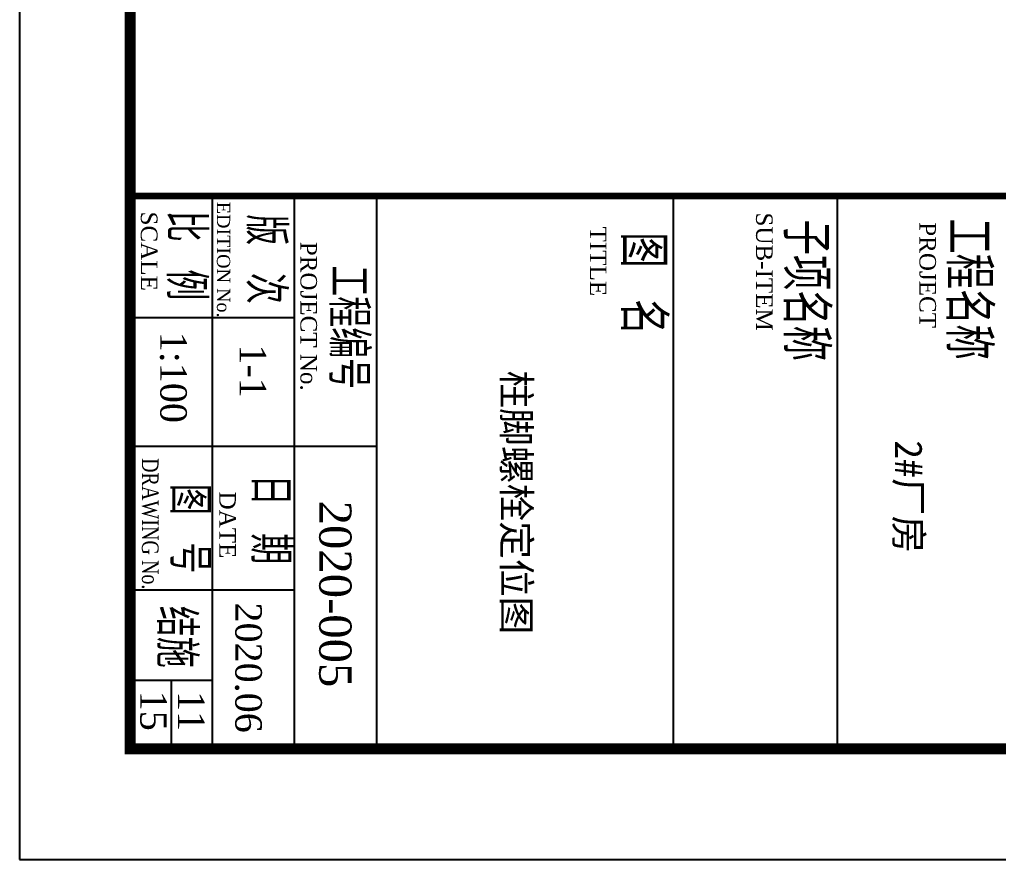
# Model space of a CAD drawing. Extents: x 14207793 to 14719554, y -1675802 to -1228715.
# Drawn here: x 14394017 to 14404641, y -1675802 to -1666688 of the extents above; entities that cross this region are included whole.
import ezdxf
from ezdxf.enums import TextEntityAlignment as Align

# ---------------------------------------------------------------- set-up
doc = ezdxf.new("R2010")
doc.units = 0
doc.header["$LTSCALE"] = 500
doc.header["$MEASUREMENT"] = 0
doc.layers.get('0').update_dxf_attribs({"linetype": 'CONTINUOUS'})
doc.layers.add('PUB_TITLE', color=4, linetype='CONTINUOUS')
doc.layers.add('TEXT', color=7, linetype='CONTINUOUS')
doc.styles.add('GHF', font='TIMES.TTF')
doc.styles.add('GL-H', font='simhei.ttf')
doc.styles.add('HZ', font='txt', dxfattribs={"width": 0.8, "bigfont": 'hztxt'})

msp = doc.modelspace()

# ---------------------------------------------------------------- linework, layer by layer
at = {"layer": 'PUB_TITLE'}
for p, q in [((14396108.32, -1668602.5, 2754.42), (14396108.32, -1674602.5, 1554.42)), ((14396999.14, -1668602.5, 2754.42), (14396999.14, -1674602.5, 1554.42)), ((14397889.96, -1668602.5, 2754.42), (14397889.96, -1674602.5, 1554.42)), ((14401110.81, -1668602.5), (14401110.81, -1674602.5, -1200)), ((14402892.45, -1668602.5), (14402892.45, -1674602.5, -1200)), ((14396999.14, -1669924.42, 1554.42), (14395217.5, -1669924.42, 1554.42)), ((14397889.96, -1671322.98, 1554.42), (14395217.5, -1671322.98, 1554.42)), ((14396999.14, -1672880.78, 1554.42), (14395217.5, -1672880.78, 1554.42)), ((14396108.32, -1673861.67, 1554.42), (14395217.5, -1673861.67, 1554.42)), ((14395662.91, -1673861.67, 1554.42), (14395662.91, -1674602.5, 1554.42))]:
    msp.add_line(p, q, dxfattribs=at)
msp.add_lwpolyline([(14444417.5, -1675802.5), (14444417.5, -1533122.5), (14394017.5, -1533122.5), (14394017.5, -1675802.5)], close=True, dxfattribs=at)
for points, const_width in [([(14443217.5, -1674602.5), (14443217.5, -1536122.5), (14395217.5, -1536122.5), (14395217.5, -1674602.5)], 120), ([(14407347.64, -1668602.5), (14407347.64, -1674602.5), (14395217.5, -1674602.5), (14395217.5, -1668602.5)], 71.27)]:
    msp.add_lwpolyline(points, close=True, dxfattribs=dict(at, const_width=const_width))

# ---------------------------------------------------------------- texts
at = {"color": 2, "style": 'GHF'}
for s, height, p in [('EDITION No.', 144, (14396159.38, -1668665.19, 2754.42)), ('SCALE', 180, (14395334.04, -1668771.31, 1554.42)), ('SUB-ITEM', 180, (14402010.74, -1668781.46, -1200)), ('TITLE', 180, (14400207.08, -1668934.8, -1200)), ('PROJECT', 180, (14403783.84, -1668887.32, -1200)), ('PROJECT No.', 180, (14397065.64, -1669099.51, 1554.42)), ('1:100', 288, (14395544.06, -1670074.86, 12354.42)), ('1-1', 288, (14396405.4, -1670212.55, 12354.42)), ('DATE', 180, (14396185.48, -1671810, 1554.42)), ('2020-005', 350, (14397269.98, -1671908.67, 8010.34)), ('2020.06', 288, (14396358.94, -1673014.31, 6354.42)), ('15', 288, (14395327.63, -1673971.63, 12354.42)), ('11', 288, (14395736.08, -1673974.73, 1554.42))]:
    msp.add_text(s, height=height, rotation=270, dxfattribs=at).set_placement(p)
at = {"color": 2, "width": 0.8}
for s, height, style, p in [('比 例', 420, 'HZ', (14395614.5, -1668762.85, 1468.99)), ('版 次', 420, 'HZ', (14396479.99, -1668801.28, 1468.99)), ('工程名称', 480, 'HZ', (14404076.54, -1668844.93, -33.32)), ('子项名称', 480, 'HZ', (14402310.46, -1668858.57, -33.32)), ('图 名', 480, 'HZ', (14400543.36, -1668995.96, -33.32)), ('工程编号', 420, 'HZ', (14397377.58, -1669355.05, 1468.99)), ('DRAWING No.', 180, 'GHF', (14395345.87, -1671446.74, 1554.42)), ('日 期', 420, 'HZ', (14396529.59, -1671625.99, 1554.42)), ('图 号', 420, 'HZ', (14395652.95, -1671725.98, 1554.42)), ('结施', 420, 'HZ', (14395510.14, -1673050.39, 1554.42))]:
    msp.add_text(s, height=height, rotation=270, dxfattribs=dict(at, style=style)).set_placement(p)
at = {"layer": 'TEXT', "color": 6, "style": 'GL-H'}
for s, p in [('柱脚螺栓定位图', (14399410, -1673360)), ('2#厂房', (14403668.37, -1672480.17, 1301.33))]:
    msp.add_text(s, height=300, rotation=270, dxfattribs=at).set_placement(p, align=Align.MIDDLE_RIGHT)

doc.saveas('drawing.dxf')
